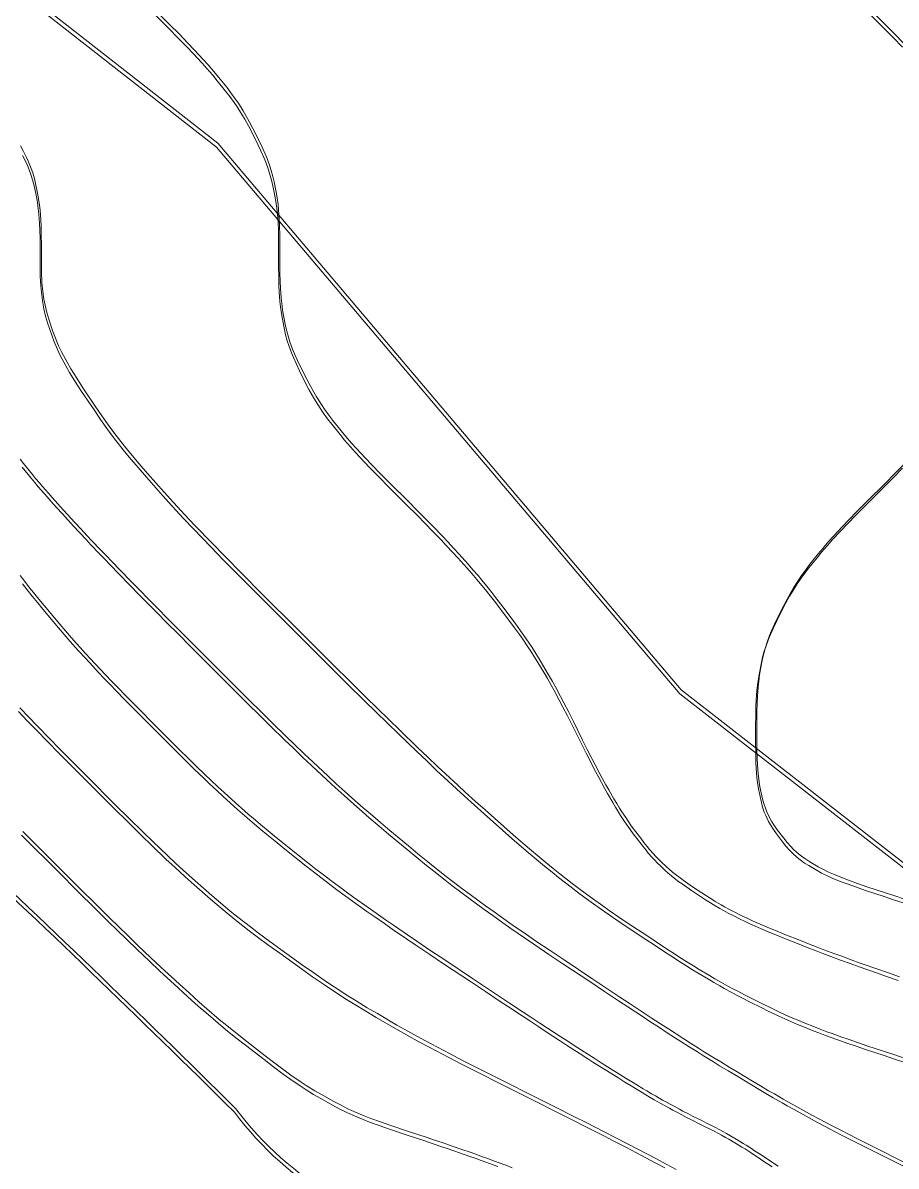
# Model space of a CAD drawing. Header units: metres. Extents: x -1097 to 1588, y -673 to 884.
# Drawn here: x 224.4 to 334.2, y 509.6 to 653.5 of the extents above; entities that cross this region are included whole.
import ezdxf

# ---------------------------------------------------------------- set-up
doc = ezdxf.new("R2010")
doc.units = ezdxf.units.M
doc.layers.add('TERRENO', color=188, linetype='Continuous', lineweight=0, plot=False)
doc.layers.add('VISTA LEJOS', color=7, linetype='Continuous', lineweight=0, plot=False)

msp = doc.modelspace()

# ---------------------------------------------------------------- linework, layer by layer
at = {"layer": 'TERRENO'}
for points in [[(334.49, 532.99), (333, 533.51), (331.76, 533.94), (329.56, 534.72), (328.43, 535.13), (327.23, 535.56), (326.37, 535.87), (324.99, 536.39), (324.16, 536.71), (323.05, 537.14), (322.03, 537.55), (320.09, 538.32), (319.11, 538.72), (318.14, 539.12), (317.48, 539.4), (316.48, 539.83), (315.93, 540.08), (315.25, 540.4), (314.68, 540.67), (313.64, 541.19), (313.1, 541.47), (312.51, 541.79), (312.07, 542.04), (311.33, 542.47), (310.88, 542.75), (310.24, 543.15), (309.64, 543.55), (308.48, 544.32), (307.89, 544.72), (307.3, 545.13), (306.9, 545.42), (306.3, 545.88), (305.96, 546.16), (305.54, 546.51), (305.18, 546.83), (304.54, 547.44), (304.2, 547.77), (303.82, 548.15), (303.54, 548.46), (303.06, 549.01), (302.77, 549.37), (302.35, 549.89), (301.95, 550.42), (301.17, 551.45), (300.77, 551.99), (300.36, 552.58), (300.06, 553.01), (299.58, 553.73), (299.3, 554.18), (298.93, 554.79), (298.58, 555.37), (297.94, 556.5), (297.58, 557.12), (297.16, 557.88), (296.82, 558.52), (296.22, 559.67), (295.82, 560.44), (295.23, 561.6), (294.64, 562.77), (293.48, 565.1), (292.89, 566.27), (292.28, 567.45), (291.86, 568.25), (291.22, 569.46), (290.84, 570.14), (290.37, 570.98), (289.95, 571.69), (289.17, 572.98), (288.75, 573.66), (288.28, 574.41), (287.9, 574.98), (287.26, 575.93), (286.84, 576.53), (286.23, 577.36), (285.64, 578.16), (284.48, 579.71), (283.87, 580.51), (283.22, 581.34), (282.75, 581.94), (281.97, 582.89), (281.5, 583.46), (280.85, 584.21), (280.24, 584.89), (279.08, 586.18), (278.43, 586.89), (277.65, 587.73), (277, 588.41), (275.84, 589.62), (275.06, 590.42), (273.89, 591.6), (272.73, 592.77), (270.39, 595.1), (269.23, 596.27), (268.08, 597.45), (267.32, 598.25), (266.2, 599.46), (265.58, 600.14), (264.86, 600.98), (264.28, 601.69), (263.24, 602.98), (262.71, 603.66), (262.17, 604.41), (261.78, 604.98), (261.18, 605.93), (260.82, 606.53), (260.36, 607.36), (259.95, 608.16), (259.17, 609.71), (258.79, 610.51), (258.41, 611.35), (258.17, 611.94), (257.83, 612.89), (257.64, 613.46), (257.44, 614.21), (257.29, 614.89), (257.03, 616.18), (256.91, 616.89), (256.79, 617.73), (256.72, 618.41), (256.64, 619.62), (256.6, 620.42), (256.57, 621.6), (256.56, 622.77), (256.56, 625.1), (256.55, 626.27), (256.52, 627.45), (256.48, 628.25), (256.4, 629.46), (256.33, 630.14), (256.21, 630.98), (256.09, 631.69), (255.83, 632.98), (255.68, 633.67), (255.47, 634.41), (255.29, 634.98), (254.95, 635.93), (254.71, 636.53), (254.33, 637.36), (253.95, 638.16), (253.17, 639.71), (252.76, 640.51), (252.3, 641.35), (251.94, 641.94), (251.34, 642.89), (250.95, 643.46), (250.41, 644.21), (249.88, 644.89), (248.84, 646.18), (248.26, 646.89), (247.54, 647.73), (246.92, 648.41), (245.8, 649.62), (245.04, 650.42), (243.89, 651.6), (242.73, 652.77), (240.39, 655.1)], [(335.04, 650.42), (333.89, 651.6), (332.73, 652.77), (330.39, 655.1)], [(335.08, 522.74), (333.9, 523.15), (332.73, 523.54), (330.39, 524.32), (329.22, 524.72), (328.04, 525.12), (327.25, 525.4), (326.04, 525.83), (325.35, 526.08), (324.52, 526.4), (323.81, 526.67), (322.51, 527.19), (321.83, 527.47), (321.08, 527.79), (320.52, 528.04), (319.57, 528.47), (318.97, 528.75), (318.14, 529.15), (317.34, 529.54), (315.78, 530.32), (314.99, 530.73), (314.15, 531.16), (313.56, 531.47), (312.61, 531.99), (312.04, 532.31), (311.29, 532.74), (310.61, 533.14), (309.31, 533.92), (308.6, 534.35), (307.77, 534.87), (307.09, 535.3), (305.88, 536.08), (305.08, 536.6), (303.9, 537.38), (302.73, 538.16), (300.39, 539.71), (299.21, 540.51), (298, 541.33), (297.17, 541.91), (295.87, 542.83), (295.12, 543.38), (294.17, 544.09), (293.34, 544.73), (291.78, 545.94), (290.95, 546.6), (290, 547.37), (289.25, 547.99), (287.95, 549.08), (287.12, 549.8), (285.91, 550.85), (284.73, 551.9), (282.39, 553.97), (281.18, 555.05), (279.89, 556.22), (278.94, 557.09), (277.38, 558.53), (276.43, 559.42), (275.14, 560.65), (273.93, 561.81), (271.59, 564.06), (270.3, 565.31), (268.74, 566.83), (267.45, 568.1), (265.11, 570.41), (263.56, 571.95), (261.23, 574.27), (258.89, 576.6), (254.23, 581.27), (251.9, 583.6), (249.6, 585.93), (248.08, 587.49), (245.84, 589.82), (244.61, 591.12), (243.17, 592.67), (242, 593.97), (239.92, 596.3), (238.87, 597.51), (237.77, 598.81), (237, 599.76), (235.79, 601.31), (235.08, 602.26), (234.16, 603.56), (233.34, 604.77), (231.78, 607.1), (231.01, 608.28), (230.26, 609.49), (229.78, 610.33), (229.09, 611.62), (228.73, 612.37), (228.33, 613.32), (228.02, 614.16), (227.5, 615.71), (227.25, 616.55), (227.02, 617.5), (226.89, 618.25), (226.71, 619.54), (226.64, 620.38), (226.58, 621.59), (226.56, 622.77), (226.56, 625.1), (226.55, 626.27), (226.52, 627.44), (226.48, 628.23), (226.4, 629.42), (226.33, 630.08), (226.21, 630.89), (226.09, 631.57), (225.83, 632.8), (225.68, 633.44), (225.47, 634.14), (225.29, 634.66), (224.95, 635.53), (224.71, 636.06), (224.33, 636.8)], [(335.06, 509.67), (333.89, 510.26), (332.73, 510.85), (330.39, 512.02), (329.22, 512.61), (328.02, 513.21), (327.21, 513.63), (325.95, 514.28), (325.24, 514.65), (324.35, 515.13), (323.57, 515.54), (322.15, 516.32), (321.39, 516.74), (320.54, 517.21), (319.88, 517.59), (318.76, 518.24), (318.04, 518.66), (317.02, 519.26), (316.03, 519.85), (314.09, 521.02), (313.09, 521.62), (312.02, 522.27), (311.25, 522.74), (309.99, 523.52), (309.24, 524), (308.21, 524.65), (307.27, 525.25), (305.45, 526.42), (304.45, 527.06), (303.25, 527.84), (302.27, 528.49), (300.49, 529.66), (299.32, 530.43), (297.56, 531.6), (295.81, 532.77), (292.31, 535.1), (290.55, 536.28), (288.78, 537.47), (287.59, 538.29), (285.77, 539.54), (284.75, 540.26), (283.5, 541.15), (282.43, 541.92), (280.49, 543.35), (279.47, 544.11), (278.34, 544.95), (277.49, 545.61), (276.07, 546.74), (275.17, 547.45), (273.92, 548.47), (272.73, 549.46), (270.39, 551.41), (269.2, 552.41), (267.95, 553.47), (267.05, 554.25), (265.63, 555.5), (264.78, 556.26), (263.65, 557.28), (262.63, 558.23), (260.69, 560.04), (259.62, 561.04), (258.37, 562.24), (257.35, 563.23), (255.53, 565), (254.34, 566.18), (252.57, 567.93), (250.81, 569.68), (247.31, 573.18), (245.56, 574.93), (243.83, 576.67), (242.68, 577.83), (240.96, 579.56), (240.02, 580.51), (238.9, 581.65), (237.98, 582.59), (236.34, 584.28), (235.5, 585.15), (234.61, 586.07), (233.97, 586.73), (232.95, 587.81), (232.34, 588.47), (231.52, 589.35), (230.77, 590.16), (229.35, 591.71), (228.63, 592.49), (227.92, 593.29), (227.44, 593.82), (226.72, 594.65), (226.32, 595.11), (225.83, 595.69), (225.43, 596.18), (224.69, 597.09), (224.31, 597.57)], [(335.12, 542.76), (333.91, 543.15), (332.73, 543.55), (330.39, 544.32), (329.23, 544.72), (328.08, 545.13), (327.32, 545.42), (326.2, 545.88), (325.58, 546.16), (324.86, 546.51), (324.28, 546.83), (323.24, 547.44), (322.71, 547.77), (322.17, 548.15), (321.78, 548.46), (321.18, 549.01), (320.82, 549.37), (320.36, 549.89), (319.95, 550.42), (319.17, 551.45), (318.79, 551.99), (318.41, 552.58), (318.17, 553.01), (317.83, 553.73), (317.65, 554.18), (317.44, 554.79), (317.29, 555.37), (317.03, 556.5), (316.91, 557.12), (316.79, 557.88), (316.72, 558.52), (316.64, 559.67), (316.6, 560.44), (316.57, 561.6), (316.56, 562.77), (316.56, 565.1), (316.57, 566.27), (316.6, 567.45), (316.64, 568.25), (316.72, 569.46), (316.79, 570.14), (316.91, 570.98), (317.03, 571.69), (317.29, 572.98), (317.44, 573.66), (317.65, 574.41), (317.83, 574.98), (318.17, 575.93), (318.41, 576.53), (318.79, 577.36), (319.17, 578.16), (319.95, 579.71), (320.36, 580.51), (320.82, 581.34), (321.18, 581.94), (321.78, 582.89), (322.17, 583.46), (322.71, 584.21), (323.24, 584.89), (324.28, 586.18), (324.86, 586.89), (325.58, 587.73), (326.2, 588.41), (327.32, 589.62), (328.08, 590.42), (329.23, 591.6), (330.39, 592.77), (332.73, 595.1), (333.89, 596.27), (335.04, 597.45)], [(318.64, 509.54), (317.48, 510.32), (316.89, 510.71), (316.28, 511.11), (315.86, 511.38), (315.22, 511.79), (314.84, 512.02), (314.37, 512.31), (313.95, 512.56), (313.17, 513.01), (312.75, 513.25), (312.28, 513.52), (311.9, 513.72), (311.26, 514.07), (310.84, 514.28), (310.23, 514.59), (309.64, 514.89), (308.48, 515.47), (307.88, 515.77), (307.26, 516.09), (306.83, 516.32), (306.13, 516.69), (305.73, 516.91), (305.19, 517.2), (304.71, 517.47), (303.81, 517.99), (303.31, 518.28), (302.74, 518.62), (302.27, 518.9), (301.45, 519.39), (300.91, 519.72), (300.12, 520.21), (299.34, 520.7), (297.78, 521.67), (296.97, 522.18), (296.09, 522.73), (295.44, 523.15), (294.36, 523.84), (293.69, 524.27), (292.77, 524.87), (291.9, 525.43), (290.22, 526.53), (289.28, 527.15), (288.14, 527.9), (287.18, 528.53), (285.46, 529.68), (284.3, 530.44), (282.56, 531.6), (280.81, 532.77), (277.31, 535.1), (275.56, 536.27), (273.8, 537.45), (272.63, 538.25), (270.85, 539.46), (269.87, 540.14), (268.67, 540.98), (267.67, 541.69), (265.85, 542.98), (264.91, 543.66), (263.88, 544.41), (263.13, 544.98), (261.87, 545.93), (261.1, 546.52), (260.03, 547.36), (259.03, 548.16), (257.09, 549.71), (256.1, 550.51), (255.08, 551.34), (254.36, 551.94), (253.24, 552.89), (252.58, 553.46), (251.73, 554.2), (250.97, 554.89), (249.55, 556.18), (248.77, 556.89), (247.88, 557.73), (247.17, 558.41), (245.91, 559.62), (245.1, 560.42), (243.9, 561.6), (242.73, 562.77), (240.39, 565.1), (239.22, 566.27), (238.05, 567.45), (237.27, 568.25), (236.09, 569.46), (235.43, 570.14), (234.63, 570.98), (233.96, 571.69), (232.75, 572.98), (232.12, 573.66), (231.44, 574.41), (230.94, 574.98), (230.1, 575.93), (229.59, 576.53), (228.88, 577.36), (228.21, 578.16), (226.91, 579.71), (226.25, 580.51), (225.57, 581.34), (225.09, 581.94), (224.34, 582.89)], [(223.84, 566.82), (224.98, 565.63)], [(224.98, 565.63), (225.94, 564.64)], [(225.94, 564.64), (227.66, 562.87)], [(227.66, 562.87), (228.82, 561.69)], [(228.82, 561.69), (230.56, 559.94)], [(230.56, 559.94), (232.31, 558.18)], [(232.31, 558.18), (235.81, 554.68)], [(235.81, 554.68), (237.57, 552.93)], [(237.57, 552.93), (239.36, 551.18)], [(224.23, 551.27), (228.89, 546.6), (231.22, 544.27), (233.56, 541.96), (235.11, 540.43), (237.45, 538.16), (238.74, 536.91), (240.3, 535.43), (241.59, 534.21), (243.93, 532.05), (245.14, 530.95), (246.43, 529.78), (247.38, 528.96), (248.94, 527.63), (249.89, 526.84), (251.18, 525.79), (252.39, 524.84), (254.73, 523.03), (255.91, 522.12), (257.12, 521.22), (257.95, 520.62), (259.25, 519.73), (260, 519.23), (260.95, 518.65), (261.78, 518.17), (263.34, 517.3), (264.17, 516.86), (265.12, 516.39), (265.87, 516.05), (267.17, 515.5), (268, 515.17), (269.21, 514.73), (270.39, 514.32), (272.73, 513.54), (273.9, 513.15), (275.08, 512.76), (275.88, 512.49), (277.08, 512.08), (277.77, 511.85), (278.6, 511.56), (279.31, 511.31), (280.61, 510.86), (281.29, 510.62), (282.04, 510.35), (282.6, 510.15), (283.56, 509.8), (284.15, 509.58)], [(239.36, 551.18), (240.57, 550)], [(240.57, 550), (242.43, 548.23)], [(242.43, 548.23), (243.48, 547.24)], [(243.48, 547.24), (244.79, 546.04)], [(244.79, 546.04), (245.92, 545.04)], [(245.92, 545.04), (248, 543.23)], [(248, 543.23), (249.09, 542.28)], [(249.09, 542.28), (250.32, 541.26)], [(250.32, 541.26), (251.26, 540.5)], [(251.26, 540.5), (252.86, 539.25)], [(252.86, 539.25), (253.87, 538.48)], [(253.87, 538.48), (255.31, 537.41)], [(255.31, 537.41), (256.7, 536.41)], [(256.7, 536.41), (259.42, 534.46)], [(259.42, 534.46), (260.82, 533.47)], [(260.82, 533.47), (262.31, 532.45)], [(262.31, 532.45), (263.38, 531.74)], [(263.38, 531.74), (265.1, 530.61)], [(265.1, 530.61), (266.14, 529.95)], [(266.14, 529.95), (267.54, 529.11)], [(267.54, 529.11), (268.83, 528.35)], [(268.83, 528.35), (271.29, 526.92)], [(271.29, 526.92), (272.65, 526.15)], [(272.65, 526.15), (274.26, 525.25)], [(274.26, 525.25), (275.59, 524.54)], [(275.59, 524.54), (277.97, 523.29)], [(277.97, 523.29), (279.54, 522.47)], [(279.54, 522.47), (281.89, 521.28)], [(281.89, 521.28), (284.23, 520.1)], [(284.23, 520.1), (288.89, 517.77)], [(288.89, 517.77), (291.23, 516.6)], [(291.23, 516.6), (293.56, 515.42)], [(293.56, 515.42), (295.11, 514.64)], [(295.11, 514.64), (297.45, 513.45)], [(297.45, 513.45), (298.74, 512.78)], [(298.74, 512.78), (300.3, 511.98)], [(300.3, 511.98), (301.59, 511.3)], [(301.59, 511.3), (303.93, 510.07)], [(303.93, 510.07), (305.14, 509.42)]]:
    msp.add_lwpolyline(points, dxfattribs=at)
at = {"layer": 'VISTA LEJOS'}
for points in [[(248.75, 637.85), (78.13, 771.23)], [(248.9, 638.32), (78.28, 771.7)], [(334.49, 532.99), (333, 533.51), (331.76, 533.94), (329.56, 534.72), (328.43, 535.13), (327.23, 535.56), (326.37, 535.87), (324.99, 536.39), (324.16, 536.71), (323.05, 537.14), (322.03, 537.55), (320.09, 538.32), (319.11, 538.72), (318.14, 539.12), (317.48, 539.4), (316.48, 539.83), (315.93, 540.08), (315.25, 540.4), (314.68, 540.67), (313.64, 541.19), (313.1, 541.47), (312.51, 541.79), (312.07, 542.04), (311.33, 542.47), (310.88, 542.75), (310.24, 543.15), (309.64, 543.55), (308.48, 544.32), (307.89, 544.72), (307.3, 545.13), (306.9, 545.42), (306.3, 545.88), (305.96, 546.16), (305.54, 546.51), (305.18, 546.83), (304.54, 547.44), (304.2, 547.77), (303.82, 548.15), (303.54, 548.46), (303.06, 549.01), (302.77, 549.37), (302.35, 549.89), (301.95, 550.42), (301.17, 551.45), (300.77, 551.99), (300.36, 552.58), (300.06, 553.01), (299.58, 553.73), (299.3, 554.18), (298.93, 554.79), (298.58, 555.37), (297.94, 556.5), (297.58, 557.12), (297.16, 557.88), (296.82, 558.52), (296.22, 559.67), (295.82, 560.44), (295.23, 561.6), (294.64, 562.77), (293.48, 565.1), (292.89, 566.27), (292.28, 567.45), (291.86, 568.25), (291.22, 569.46), (290.84, 570.14), (290.37, 570.98), (289.95, 571.69), (289.17, 572.98), (288.75, 573.66), (288.28, 574.41), (287.9, 574.98), (287.26, 575.93), (286.84, 576.53), (286.23, 577.36), (285.64, 578.16), (284.48, 579.71), (283.87, 580.51), (283.22, 581.34), (282.75, 581.94), (281.97, 582.89), (281.5, 583.46), (280.85, 584.21), (280.24, 584.89), (279.08, 586.18), (278.43, 586.89), (277.65, 587.73), (277, 588.41), (275.84, 589.62), (275.06, 590.42), (273.89, 591.6), (272.73, 592.77), (270.39, 595.1), (269.23, 596.27), (268.08, 597.45), (267.32, 598.25), (266.2, 599.46), (265.58, 600.14), (264.86, 600.98), (264.28, 601.69), (263.24, 602.98), (262.71, 603.66), (262.17, 604.41), (261.78, 604.98), (261.18, 605.93), (260.82, 606.53), (260.36, 607.36), (259.95, 608.16), (259.17, 609.71), (258.79, 610.51), (258.41, 611.35), (258.17, 611.94), (257.83, 612.89), (257.64, 613.46), (257.44, 614.21), (257.29, 614.89), (257.03, 616.18), (256.91, 616.89), (256.79, 617.73), (256.72, 618.41), (256.64, 619.62), (256.6, 620.42), (256.57, 621.6), (256.56, 622.77), (256.56, 625.1), (256.55, 626.27), (256.52, 627.45), (256.48, 628.25), (256.4, 629.46), (256.33, 630.14), (256.21, 630.98), (256.09, 631.69), (255.83, 632.98), (255.68, 633.67), (255.47, 634.41), (255.29, 634.98), (254.95, 635.93), (254.71, 636.53), (254.33, 637.36), (253.95, 638.16), (253.17, 639.71), (252.76, 640.51), (252.3, 641.35), (251.94, 641.94), (251.34, 642.89), (250.95, 643.46), (250.41, 644.21), (249.88, 644.89), (248.84, 646.18), (248.26, 646.89), (247.54, 647.73), (246.92, 648.41), (245.8, 649.62), (245.04, 650.42), (243.89, 651.6), (242.73, 652.77), (240.39, 655.1)], [(334.64, 533.46), (333.15, 533.98), (331.91, 534.41), (329.71, 535.19), (328.58, 535.6), (327.38, 536.03), (326.52, 536.34), (325.14, 536.86), (324.31, 537.18), (323.2, 537.61), (322.18, 538.01), (320.24, 538.79), (319.27, 539.19), (318.29, 539.59), (317.63, 539.87), (316.63, 540.3), (316.08, 540.55), (315.4, 540.87), (314.83, 541.14), (313.79, 541.66), (313.25, 541.94), (312.66, 542.26), (312.22, 542.51), (311.48, 542.94), (311.03, 543.22), (310.39, 543.62), (309.79, 544.01), (308.63, 544.79), (308.04, 545.19), (307.45, 545.6), (307.05, 545.89), (306.45, 546.35), (306.11, 546.63), (305.69, 546.98), (305.34, 547.3), (304.69, 547.91), (304.35, 548.24), (303.97, 548.62), (303.69, 548.93), (303.21, 549.48), (302.92, 549.84), (302.5, 550.36), (302.1, 550.89), (301.32, 551.92), (300.92, 552.46), (300.51, 553.05), (300.21, 553.48), (299.73, 554.2), (299.45, 554.65), (299.08, 555.26), (298.74, 555.84), (298.09, 556.97), (297.73, 557.59), (297.31, 558.35), (296.97, 558.99), (296.37, 560.14), (295.97, 560.91), (295.38, 562.07), (294.79, 563.24), (293.63, 565.57), (293.04, 566.74), (292.43, 567.92), (292.01, 568.72), (291.37, 569.93), (290.99, 570.61), (290.52, 571.45), (290.1, 572.16), (289.32, 573.45), (288.9, 574.13), (288.43, 574.88), (288.05, 575.45), (287.41, 576.4), (286.99, 576.99), (286.38, 577.83), (285.79, 578.63), (284.63, 580.18), (284.02, 580.98), (283.37, 581.81), (282.9, 582.41), (282.12, 583.36), (281.65, 583.93), (281, 584.67), (280.39, 585.36), (279.23, 586.65), (278.58, 587.36), (277.8, 588.2), (277.15, 588.88), (275.99, 590.09), (275.21, 590.89), (274.04, 592.07), (272.88, 593.24), (270.54, 595.57), (269.38, 596.74), (268.23, 597.92), (267.47, 598.72), (266.35, 599.93), (265.73, 600.61), (265.01, 601.45), (264.43, 602.16), (263.39, 603.45), (262.86, 604.13), (262.32, 604.88), (261.93, 605.45), (261.33, 606.4), (260.97, 607), (260.51, 607.83), (260.1, 608.63), (259.32, 610.18), (258.94, 610.98), (258.56, 611.81), (258.32, 612.41), (257.98, 613.36), (257.8, 613.93), (257.59, 614.68), (257.44, 615.36), (257.18, 616.65), (257.06, 617.36), (256.94, 618.2), (256.87, 618.88), (256.79, 620.09), (256.75, 620.89), (256.72, 622.07), (256.71, 623.24), (256.71, 625.57), (256.7, 626.74), (256.67, 627.92), (256.63, 628.72), (256.55, 629.93), (256.48, 630.61), (256.36, 631.45), (256.24, 632.16), (255.98, 633.45), (255.83, 634.14), (255.63, 634.88), (255.44, 635.45), (255.1, 636.4), (254.86, 637), (254.48, 637.83), (254.1, 638.63), (253.32, 640.18), (252.91, 640.98), (252.45, 641.82), (252.09, 642.41), (251.49, 643.36), (251.1, 643.93), (250.56, 644.68), (250.03, 645.36), (248.99, 646.65), (248.41, 647.36), (247.69, 648.2), (247.07, 648.88), (245.95, 650.09), (245.19, 650.89), (244.04, 652.07), (242.88, 653.24), (240.54, 655.57)], [(335.04, 650.42), (333.89, 651.6), (332.73, 652.77), (330.39, 655.1)], [(335.19, 650.89), (334.04, 652.07), (332.88, 653.24), (330.55, 655.57)], [(335.23, 523.2), (334.05, 523.62), (332.88, 524.01), (330.55, 524.79), (329.37, 525.19), (328.19, 525.59), (327.4, 525.87), (326.19, 526.3), (325.51, 526.55), (324.67, 526.87), (323.96, 527.14), (322.66, 527.66), (321.98, 527.94), (321.23, 528.26), (320.67, 528.51), (319.72, 528.94), (319.12, 529.22), (318.29, 529.62), (317.49, 530.01), (315.93, 530.79), (315.14, 531.2), (314.3, 531.63), (313.71, 531.94), (312.76, 532.46), (312.19, 532.78), (311.44, 533.21), (310.76, 533.61), (309.46, 534.39), (308.75, 534.82), (307.92, 535.34), (307.24, 535.77), (306.03, 536.55), (305.23, 537.07), (304.05, 537.85), (302.88, 538.63), (300.54, 540.18), (299.36, 540.97), (298.15, 541.8), (297.32, 542.38), (296.02, 543.3), (295.27, 543.85), (294.32, 544.56), (293.49, 545.2), (291.93, 546.41), (291.1, 547.07), (290.15, 547.84), (289.4, 548.46), (288.1, 549.55), (287.27, 550.27), (286.06, 551.32), (284.88, 552.37), (282.54, 554.44), (281.33, 555.52), (280.04, 556.69), (279.09, 557.56), (277.53, 559), (276.58, 559.89), (275.29, 561.12), (274.08, 562.28), (271.74, 564.53), (270.45, 565.78), (268.89, 567.3), (267.6, 568.57), (265.26, 570.88), (263.71, 572.42), (261.38, 574.74), (259.04, 577.07), (254.38, 581.74), (252.05, 584.07), (249.75, 586.4), (248.23, 587.96), (245.99, 590.29), (244.76, 591.59), (243.32, 593.14), (242.15, 594.44), (240.07, 596.77), (239.02, 597.98), (237.92, 599.28), (237.15, 600.23), (235.95, 601.78), (235.23, 602.73), (234.31, 604.03), (233.49, 605.24), (231.93, 607.57), (231.16, 608.75), (230.42, 609.96), (229.94, 610.8), (229.24, 612.09), (228.88, 612.84), (228.48, 613.79), (228.17, 614.63), (227.65, 616.18), (227.4, 617.02), (227.17, 617.97), (227.04, 618.72), (226.86, 620.01), (226.79, 620.85), (226.73, 622.06), (226.71, 623.24), (226.71, 625.57), (226.7, 626.74), (226.67, 627.91), (226.63, 628.7), (226.55, 629.89), (226.48, 630.55), (226.36, 631.36), (226.24, 632.04), (225.98, 633.27), (225.83, 633.91), (225.62, 634.61), (225.44, 635.13), (225.1, 636), (224.86, 636.53), (224.48, 637.27), (224.1, 637.98)], [(307.01, 569.07), (248.75, 637.85)], [(307.17, 569.54), (248.9, 638.32)], [(335.08, 522.74), (333.9, 523.15), (332.73, 523.54), (330.39, 524.32), (329.22, 524.72), (328.04, 525.12), (327.25, 525.4), (326.04, 525.83), (325.35, 526.08), (324.52, 526.4), (323.81, 526.67), (322.51, 527.19), (321.83, 527.47), (321.08, 527.79), (320.52, 528.04), (319.57, 528.47), (318.97, 528.75), (318.14, 529.15), (317.34, 529.54), (315.78, 530.32), (314.99, 530.73), (314.15, 531.16), (313.56, 531.47), (312.61, 531.99), (312.04, 532.31), (311.29, 532.74), (310.61, 533.14), (309.31, 533.92), (308.6, 534.35), (307.77, 534.87), (307.09, 535.3), (305.88, 536.08), (305.08, 536.6), (303.9, 537.38), (302.73, 538.16), (300.39, 539.71), (299.21, 540.51), (298, 541.33), (297.17, 541.91), (295.87, 542.83), (295.12, 543.38), (294.17, 544.09), (293.34, 544.73), (291.78, 545.94), (290.95, 546.6), (290, 547.37), (289.25, 547.99), (287.95, 549.08), (287.12, 549.8), (285.91, 550.85), (284.73, 551.9), (282.39, 553.97), (281.18, 555.05), (279.89, 556.22), (278.94, 557.09), (277.38, 558.53), (276.43, 559.42), (275.14, 560.65), (273.93, 561.81), (271.59, 564.06), (270.3, 565.31), (268.74, 566.83), (267.45, 568.1), (265.11, 570.41), (263.56, 571.95), (261.23, 574.27), (258.89, 576.6), (254.23, 581.27), (251.9, 583.6), (249.6, 585.93), (248.08, 587.49), (245.84, 589.82), (244.61, 591.12), (243.17, 592.67), (242, 593.97), (239.92, 596.3), (238.87, 597.51), (237.77, 598.81), (237, 599.76), (235.79, 601.31), (235.08, 602.26), (234.16, 603.56), (233.34, 604.77), (231.78, 607.1), (231.01, 608.28), (230.26, 609.49), (229.78, 610.33), (229.09, 611.62), (228.73, 612.37), (228.33, 613.32), (228.02, 614.16), (227.5, 615.71), (227.25, 616.55), (227.02, 617.5), (226.89, 618.25), (226.71, 619.54), (226.64, 620.38), (226.58, 621.59), (226.56, 622.77), (226.56, 625.1), (226.55, 626.27), (226.52, 627.44), (226.48, 628.23), (226.4, 629.42), (226.33, 630.08), (226.21, 630.89), (226.09, 631.57), (225.83, 632.8), (225.68, 633.44), (225.47, 634.14), (225.29, 634.66), (224.95, 635.53), (224.71, 636.06), (224.33, 636.8)], [(335.21, 510.14), (334.04, 510.73), (332.88, 511.32), (330.55, 512.49), (329.37, 513.08), (328.17, 513.68), (327.36, 514.1), (326.11, 514.75), (325.39, 515.12), (324.5, 515.6), (323.72, 516.01), (322.3, 516.79), (321.54, 517.21), (320.69, 517.68), (320.03, 518.06), (318.91, 518.71), (318.19, 519.12), (317.17, 519.73), (316.18, 520.32), (314.24, 521.49), (313.24, 522.09), (312.17, 522.74), (311.4, 523.21), (310.14, 523.99), (309.39, 524.47), (308.36, 525.12), (307.42, 525.72), (305.6, 526.89), (304.6, 527.53), (303.41, 528.31), (302.42, 528.96), (300.65, 530.13), (299.47, 530.9), (297.71, 532.07), (295.96, 533.24), (292.46, 535.57), (290.7, 536.75), (288.93, 537.94), (287.74, 538.76), (285.92, 540.01), (284.9, 540.73), (283.65, 541.62), (282.58, 542.39), (280.64, 543.82), (279.62, 544.57), (278.49, 545.42), (277.64, 546.08), (276.22, 547.21), (275.33, 547.92), (274.07, 548.94), (272.88, 549.93), (270.54, 551.88), (269.35, 552.88), (268.1, 553.94), (267.2, 554.72), (265.78, 555.97), (264.93, 556.73), (263.8, 557.75), (262.78, 558.7), (260.84, 560.51), (259.77, 561.51), (258.52, 562.71), (257.5, 563.7), (255.68, 565.47), (254.49, 566.65), (252.72, 568.4), (250.96, 570.15), (247.46, 573.65), (245.71, 575.4), (243.98, 577.14), (242.83, 578.3), (241.11, 580.03), (240.17, 580.98), (239.05, 582.12), (238.13, 583.06), (236.49, 584.75), (235.65, 585.62), (234.76, 586.54), (234.12, 587.2), (233.1, 588.28), (232.49, 588.94), (231.67, 589.82), (230.92, 590.63), (229.5, 592.18), (228.78, 592.96), (228.07, 593.76), (227.59, 594.29), (226.87, 595.12), (226.47, 595.58), (225.98, 596.16), (225.58, 596.65), (224.84, 597.56), (224.46, 598.04), (224.05, 598.57)], [(335.06, 509.67), (333.89, 510.26), (332.73, 510.85), (330.39, 512.02), (329.22, 512.61), (328.02, 513.21), (327.21, 513.63), (325.95, 514.28), (325.24, 514.65), (324.35, 515.13), (323.57, 515.54), (322.15, 516.32), (321.39, 516.74), (320.54, 517.21), (319.88, 517.59), (318.76, 518.24), (318.04, 518.66), (317.02, 519.26), (316.03, 519.85), (314.09, 521.02), (313.09, 521.62), (312.02, 522.27), (311.25, 522.74), (309.99, 523.52), (309.24, 524), (308.21, 524.65), (307.27, 525.25), (305.45, 526.42), (304.45, 527.06), (303.25, 527.84), (302.27, 528.49), (300.49, 529.66), (299.32, 530.43), (297.56, 531.6), (295.81, 532.77), (292.31, 535.1), (290.55, 536.28), (288.78, 537.47), (287.59, 538.29), (285.77, 539.54), (284.75, 540.26), (283.5, 541.15), (282.43, 541.92), (280.49, 543.35), (279.47, 544.11), (278.34, 544.95), (277.49, 545.61), (276.07, 546.74), (275.17, 547.45), (273.92, 548.47), (272.73, 549.46), (270.39, 551.41), (269.2, 552.41), (267.95, 553.47), (267.05, 554.25), (265.63, 555.5), (264.78, 556.26), (263.65, 557.28), (262.63, 558.23), (260.69, 560.04), (259.62, 561.04), (258.37, 562.24), (257.35, 563.23), (255.53, 565), (254.34, 566.18), (252.57, 567.93), (250.81, 569.68), (247.31, 573.18), (245.56, 574.93), (243.83, 576.67), (242.68, 577.83), (240.96, 579.56), (240.02, 580.51), (238.9, 581.65), (237.98, 582.59), (236.34, 584.28), (235.5, 585.15), (234.61, 586.07), (233.97, 586.73), (232.95, 587.81), (232.34, 588.47), (231.52, 589.35), (230.77, 590.16), (229.35, 591.71), (228.63, 592.49), (227.92, 593.29), (227.44, 593.82), (226.72, 594.65), (226.32, 595.11), (225.83, 595.69), (225.43, 596.18), (224.69, 597.09), (224.31, 597.57)], [(335.12, 542.76), (333.91, 543.15), (332.73, 543.55), (330.39, 544.32), (329.23, 544.72), (328.08, 545.13), (327.32, 545.42), (326.2, 545.88), (325.58, 546.16), (324.86, 546.51), (324.28, 546.83), (323.24, 547.44), (322.71, 547.77), (322.17, 548.15), (321.78, 548.46), (321.18, 549.01), (320.82, 549.37), (320.36, 549.89), (319.95, 550.42), (319.17, 551.45), (318.79, 551.99), (318.41, 552.58), (318.17, 553.01), (317.83, 553.73), (317.65, 554.18), (317.44, 554.79), (317.29, 555.37), (317.03, 556.5), (316.91, 557.12), (316.79, 557.88), (316.72, 558.52), (316.64, 559.67), (316.6, 560.44), (316.57, 561.6), (316.56, 562.77), (316.56, 565.1), (316.57, 566.27), (316.6, 567.45), (316.64, 568.25), (316.72, 569.46), (316.79, 570.14), (316.91, 570.98), (317.03, 571.69), (317.29, 572.98), (317.44, 573.66), (317.65, 574.41), (317.83, 574.98), (318.17, 575.93), (318.41, 576.53), (318.79, 577.36), (319.17, 578.16), (319.95, 579.71), (320.36, 580.51), (320.82, 581.34), (321.18, 581.94), (321.78, 582.89), (322.17, 583.46), (322.71, 584.21), (323.24, 584.89), (324.28, 586.18), (324.86, 586.89), (325.58, 587.73), (326.2, 588.41), (327.32, 589.62), (328.08, 590.42), (329.23, 591.6), (330.39, 592.77), (332.73, 595.1), (333.89, 596.27), (335.04, 597.45)], [(335.27, 543.23), (334.06, 543.62), (332.88, 544.01), (330.55, 544.79), (329.38, 545.19), (328.23, 545.6), (327.47, 545.89), (326.35, 546.35), (325.74, 546.63), (325.02, 546.98), (324.43, 547.3), (323.39, 547.91), (322.87, 548.24), (322.32, 548.62), (321.93, 548.93), (321.33, 549.48), (320.97, 549.84), (320.51, 550.36), (320.1, 550.89), (319.32, 551.92), (318.94, 552.46), (318.56, 553.05), (318.32, 553.48), (317.98, 554.2), (317.8, 554.65), (317.59, 555.26), (317.44, 555.84), (317.18, 556.97), (317.06, 557.59), (316.94, 558.35), (316.87, 558.99), (316.79, 560.14), (316.75, 560.91), (316.72, 562.07), (316.71, 563.24), (316.71, 565.57), (316.72, 566.74), (316.75, 567.92), (316.79, 568.72), (316.87, 569.93), (316.94, 570.61), (317.06, 571.45), (317.18, 572.16), (317.44, 573.45), (317.59, 574.13), (317.8, 574.88), (317.98, 575.45), (318.32, 576.4), (318.56, 576.99), (318.94, 577.83), (319.32, 578.63), (320.1, 580.18), (320.51, 580.98), (320.97, 581.81), (321.33, 582.41), (321.93, 583.36), (322.32, 583.93), (322.87, 584.67), (323.39, 585.36), (324.43, 586.65), (325.02, 587.36), (325.74, 588.2), (326.35, 588.88), (327.47, 590.09), (328.23, 590.89), (329.38, 592.07), (330.55, 593.24), (332.88, 595.57), (334.04, 596.74), (335.19, 597.92)], [(319.4, 509.61), (318.79, 510.01), (317.63, 510.79), (317.04, 511.18), (316.43, 511.58), (316.02, 511.85), (315.37, 512.26), (314.99, 512.49), (314.52, 512.78), (314.1, 513.03), (313.32, 513.48), (312.9, 513.72), (312.43, 513.99), (312.06, 514.19), (311.41, 514.54), (310.99, 514.75), (310.38, 515.06), (309.79, 515.36), (308.63, 515.94), (308.03, 516.24), (307.41, 516.56), (306.98, 516.79), (306.29, 517.16), (305.88, 517.38), (305.34, 517.67), (304.86, 517.94), (303.96, 518.46), (303.46, 518.75), (302.89, 519.09), (302.42, 519.36), (301.6, 519.86), (301.06, 520.19), (300.27, 520.68), (299.49, 521.17), (297.93, 522.14), (297.12, 522.65), (296.24, 523.2), (295.59, 523.62), (294.51, 524.31), (293.84, 524.74), (292.92, 525.34), (292.05, 525.9), (290.37, 527), (289.43, 527.62), (288.29, 528.37), (287.33, 529), (285.61, 530.15), (284.45, 530.91), (282.71, 532.07), (280.96, 533.24), (277.46, 535.57), (275.71, 536.74), (273.95, 537.92), (272.78, 538.72), (271, 539.93), (270.02, 540.61), (268.82, 541.45), (267.82, 542.16), (266, 543.45), (265.06, 544.13), (264.04, 544.88), (263.28, 545.45), (262.02, 546.4), (261.25, 546.99), (260.19, 547.83), (259.18, 548.63), (257.24, 550.18), (256.25, 550.98), (255.23, 551.81), (254.51, 552.41), (253.39, 553.36), (252.73, 553.93), (251.88, 554.67), (251.12, 555.36), (249.7, 556.65), (248.92, 557.36), (248.03, 558.2), (247.32, 558.88), (246.06, 560.09), (245.25, 560.89), (244.05, 562.07), (242.88, 563.24), (240.54, 565.57), (239.38, 566.74), (238.2, 567.92), (237.42, 568.72), (236.24, 569.93), (235.58, 570.61), (234.78, 571.45), (234.11, 572.16), (232.91, 573.45), (232.27, 574.13), (231.59, 574.88), (231.09, 575.45), (230.25, 576.4), (229.74, 576.99), (229.03, 577.83), (228.36, 578.63), (227.06, 580.18), (226.4, 580.98), (225.72, 581.81), (225.24, 582.41), (224.5, 583.36), (224.06, 583.93)], [(318.64, 509.54), (317.48, 510.32), (316.89, 510.71), (316.28, 511.11), (315.86, 511.38), (315.22, 511.79), (314.84, 512.02), (314.37, 512.31), (313.95, 512.56), (313.17, 513.01), (312.75, 513.25), (312.28, 513.52), (311.9, 513.72), (311.26, 514.07), (310.84, 514.28), (310.23, 514.59), (309.64, 514.89), (308.48, 515.47), (307.88, 515.77), (307.26, 516.09), (306.83, 516.32), (306.13, 516.69), (305.73, 516.91), (305.19, 517.2), (304.71, 517.47), (303.81, 517.99), (303.31, 518.28), (302.74, 518.62), (302.27, 518.9), (301.45, 519.39), (300.91, 519.72), (300.12, 520.21), (299.34, 520.7), (297.78, 521.67), (296.97, 522.18), (296.09, 522.73), (295.44, 523.15), (294.36, 523.84), (293.69, 524.27), (292.77, 524.87), (291.9, 525.43), (290.22, 526.53), (289.28, 527.15), (288.14, 527.9), (287.18, 528.53), (285.46, 529.68), (284.3, 530.44), (282.56, 531.6), (280.81, 532.77), (277.31, 535.1), (275.56, 536.27), (273.8, 537.45), (272.63, 538.25), (270.85, 539.46), (269.87, 540.14), (268.67, 540.98), (267.67, 541.69), (265.85, 542.98), (264.91, 543.66), (263.88, 544.41), (263.13, 544.98), (261.87, 545.93), (261.1, 546.52), (260.03, 547.36), (259.03, 548.16), (257.09, 549.71), (256.1, 550.51), (255.08, 551.34), (254.36, 551.94), (253.24, 552.89), (252.58, 553.46), (251.73, 554.2), (250.97, 554.89), (249.55, 556.18), (248.77, 556.89), (247.88, 557.73), (247.17, 558.41), (245.91, 559.62), (245.1, 560.42), (243.9, 561.6), (242.73, 562.77), (240.39, 565.1), (239.22, 566.27), (238.05, 567.45), (237.27, 568.25), (236.09, 569.46), (235.43, 570.14), (234.63, 570.98), (233.96, 571.69), (232.75, 572.98), (232.12, 573.66), (231.44, 574.41), (230.94, 574.98), (230.1, 575.93), (229.59, 576.53), (228.88, 577.36), (228.21, 578.16), (226.91, 579.71), (226.25, 580.51), (225.57, 581.34), (225.09, 581.94), (224.34, 582.89)], [(374.32, 516.69), (307.01, 569.07)], [(374.47, 517.16), (307.17, 569.54)], [(223.99, 567.29), (225.13, 566.1), (226.09, 565.11), (227.81, 563.34), (228.97, 562.16), (230.71, 560.41), (232.46, 558.65), (235.96, 555.15), (237.72, 553.4), (239.51, 551.65), (240.72, 550.47), (242.58, 548.7), (243.63, 547.71), (244.95, 546.51), (246.07, 545.51), (248.15, 543.7), (249.25, 542.75), (250.47, 541.73), (251.41, 540.97), (253.01, 539.72), (254.02, 538.94), (255.46, 537.88), (256.85, 536.88), (259.57, 534.93), (260.97, 533.94), (262.46, 532.92), (263.53, 532.2), (265.25, 531.08), (266.3, 530.42), (267.69, 529.57), (268.98, 528.82), (271.44, 527.39), (272.8, 526.62), (274.41, 525.72), (275.74, 525.01), (278.12, 523.76), (279.69, 522.94), (282.04, 521.75), (284.38, 520.57), (289.04, 518.24), (291.38, 517.07), (293.71, 515.89), (295.26, 515.11), (297.6, 513.92), (298.89, 513.25), (300.45, 512.45), (301.74, 511.77), (304.08, 510.54), (305.29, 509.89), (306.58, 509.2)], [(224.23, 551.27), (228.89, 546.6), (231.22, 544.27), (233.56, 541.96), (235.11, 540.43), (237.45, 538.16), (238.74, 536.91), (240.3, 535.43), (241.59, 534.21), (243.93, 532.05), (245.14, 530.95), (246.43, 529.78), (247.38, 528.96), (248.94, 527.63), (249.89, 526.84), (251.18, 525.79), (252.39, 524.84), (254.73, 523.03), (255.91, 522.12), (257.12, 521.22), (257.95, 520.62), (259.25, 519.73), (260, 519.23), (260.95, 518.65), (261.78, 518.17), (263.34, 517.3), (264.17, 516.86), (265.12, 516.39), (265.87, 516.05), (267.17, 515.5), (268, 515.17), (269.21, 514.73), (270.39, 514.32), (272.73, 513.54), (273.9, 513.15), (275.08, 512.76), (275.88, 512.49), (277.08, 512.08), (277.77, 511.85), (278.6, 511.56), (279.31, 511.31), (280.61, 510.86), (281.29, 510.62), (282.04, 510.35), (282.6, 510.15), (283.56, 509.8), (284.15, 509.58)], [(224.38, 551.74), (229.04, 547.07), (231.38, 544.74), (233.71, 542.43), (235.26, 540.9), (237.6, 538.63), (238.89, 537.37), (240.45, 535.9), (241.74, 534.68), (244.08, 532.52), (245.29, 531.42), (246.58, 530.25), (247.53, 529.43), (249.09, 528.1), (250.04, 527.31), (251.33, 526.26), (252.54, 525.31), (254.88, 523.5), (256.06, 522.59), (257.27, 521.69), (258.1, 521.09), (259.4, 520.2), (260.15, 519.7), (261.1, 519.12), (261.93, 518.64), (263.49, 517.77), (264.32, 517.33), (265.27, 516.86), (266.02, 516.52), (267.32, 515.97), (268.15, 515.64), (269.36, 515.2), (270.54, 514.79), (272.88, 514.01), (274.05, 513.62), (275.23, 513.23), (276.03, 512.96), (277.24, 512.55), (277.92, 512.31), (278.75, 512.03), (279.46, 511.78), (280.76, 511.33), (281.44, 511.09), (282.19, 510.82), (282.76, 510.62), (283.71, 510.27), (284.3, 510.05), (285.14, 509.74), (285.93, 509.44)]]:
    msp.add_lwpolyline(points, dxfattribs=at)
for points in [[(214.77, 551.89, -0.007851), (251.15, 516.88, 0.205798), (279.46, 500.53)], [(214.61, 551.42, -0.007851), (251, 516.41, 0.205798), (279.31, 500.06)], [(214.61, 551.42, -0.007851), (251, 516.41, 0.205798), (279.31, 500.06)], [(240.97, 461.72, 0.094871), (195.43, 519.91, -0.072707)], [(240.97, 461.72, 0.094871), (195.43, 519.91, -0.072707)], [(241.12, 462.19, 0.094871), (195.58, 520.38, -0.072707)]]:
    msp.add_lwpolyline(points, format="xyb", dxfattribs=at)

doc.saveas('drawing.dxf')
